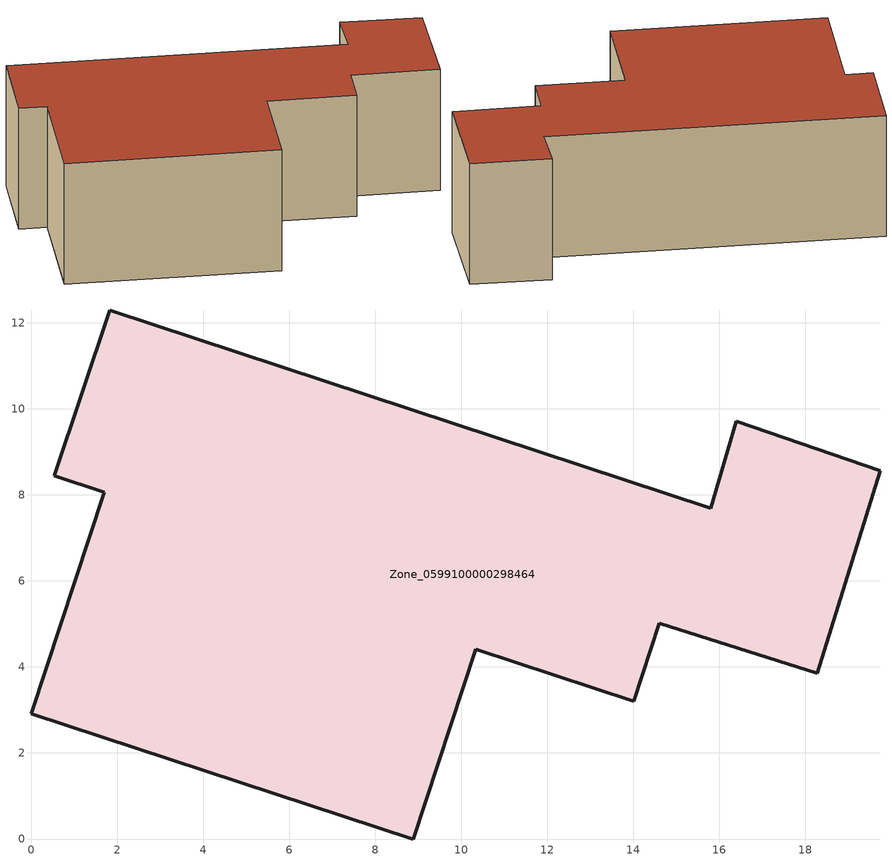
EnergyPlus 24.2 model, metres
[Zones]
Zone_0599100000298464
 floor ground (C_G): 10.34,4.41 8.88,0 0,2.91 1.7,8.06 0.54,8.44 1.82,12.3 15.8,7.68 16.39,9.71 19.74,8.56 18.27,3.85 14.61,5.02 14.01,3.2 z0
 wall outside (C_F): 1.7,8.06 0,2.91 8.88,0 10.34,4.41 14.01,3.2 14.61,5.02 18.27,3.85 19.74,8.56 16.39,9.71 15.8,7.68 1.82,12.3 0.54,8.44 1.7,8.06 z0:5.78
 roof outside (C_R): 16.39,9.71 15.8,7.68 1.82,12.3 0.54,8.44 1.7,8.06 0,2.91 8.88,0 10.34,4.41 14.01,3.2 14.61,5.02 18.27,3.85 19.74,8.56 z5.78
[BUILDING]
Pand.0599100000298464: North Axis=0; Terrain=City; Loads Convergence Tolerance Value=0.04; Temperature Convergence Tolerance Value=0.4; Solar Distribution=FullExterior; Maximum Number of Warmup Days=25; Minimum Number of Warmup Days=1
[Site:Location]
Rotterdam.The.Hague.AP_ZH_NLD Design_Conditions: Latitude=51.96; Longitude=4.45; Time Zone=1; Elevation=-4.5
[SITE:GROUNDTEMPERATURE:BUILDINGSURFACE]
18, 18, 18, 18, 18, 18, 18, 18, 18, 18, 18, 18
[MATERIAL] Thermal Absorptance=0.9; Solar Absorptance=0.7; Visible Absorptance=0.7
Name | Roughness | Thickness | Conductivity | Density | Specific Heat
G.TC.1975-1991 | MediumSmooth | 0.15 | 0.288461 | 540 | 1210
F.TC.1975-1991 | Rough | 0.3 | 0.230769 | 1920 | 840
R.TC.1975-1991 | MediumRough | 0.2 | 0.153846 | 1500 | 1000
[CONSTRUCTION]
C_G: G.TC.1975-1991
C_F: F.TC.1975-1991
C_R: R.TC.1975-1991
[ZONE]
Zone_0599100000298464: Type=1; Multiplier=1; Ceiling Height=Autocalculate; Volume=Autocalculate; Floor Area=autocalculate; Part of Total Floor Area=Yes
[ZONEINFILTRATION:DESIGNFLOWRATE]
Infil_Zone_0599100000298464: Zone or ZoneList or Space or SpaceList=Zone_0599100000298464; Schedule=AlwaysOn; Design Flow Rate Calculation Method=Flow/Area; Flow Rate per Floor Area=0.003; Constant Term Coefficient=1; Temperature Term Coefficient=0; Velocity Term Coefficient=0; Velocity Squared Term Coefficient=0
[HVACTEMPLATE:ZONE:IDEALLOADSAIRSYSTEM]
Zone_0599100000298464: Maximum Heating Supply Air Temperature=50; Minimum Cooling Supply Air Temperature=13; Maximum Heating Supply Air Humidity Ratio=0.0156; Minimum Cooling Supply Air Humidity Ratio=0.0077; Heating Limit=NoLimit; Cooling Limit=NoLimit; Dehumidification Control Type=ConstantSensibleHeatRatio; Cooling Sensible Heat Ratio=0.7; Dehumidification Setpoint=60; Humidification Control Type=None; Humidification Setpoint=30; Outdoor Air Method=None; Outdoor Air Flow Rate per Person=0.00944; Outdoor Air Flow Rate per Zone Floor Area=0; Outdoor Air Flow Rate per Zone=0; Demand Controlled Ventilation Type=None; Outdoor Air Economizer Type=NoEconomizer; Heat Recovery Type=None; Sensible Heat Recovery Effectiveness=0.7; Latent Heat Recovery Effectiveness=0.65
[ZONECONTROL:THERMOSTAT]
ThermostatControl_Zone_0599100000298464: Zone or ZoneList=Zone_0599100000298464; Control Type Schedule=DualSetpointControlType; Control 1=Thermostat_Zone_0599100000298464; Temperature Difference Between Cutout And Setpoint=0
[THERMOSTATSETPOINT:DUALSETPOINT]
Thermostat_Zone_0599100000298464: Heating Setpoint Temperature Schedule=HeatingSetpoint_Zone_0599100000298464; Cooling Setpoint Temperature Schedule=CoolingSetpoint_Zone_0599100000298464
[SCHEDULE:COMPACT]
HeatingSetpoint_Zone_0599100000298464: Through: 12/31, For: AllDays, Until: 24:00, 21
CoolingSetpoint_Zone_0599100000298464: Through: 12/31, For: AllDays, Until: 24:00, 24
DualSetpointControlType: Through: 12/31, For: AllDays, Until: 24:00, 4
AlwaysOn: Through: 12/31, For: AllDays, Until: 24:00, 1
